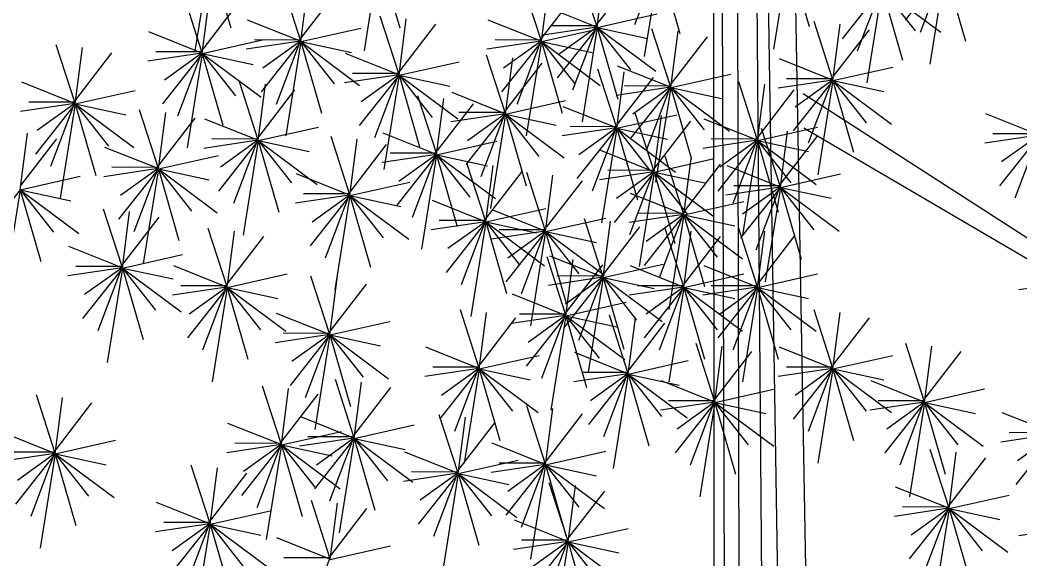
# Model space of a CAD drawing. Extents: x -5.87 to -1.56, y -0.05 to 8.99.
# Drawn here: x -5.065 to -3.57, y 2.696 to 3.503 of the extents above; entities that cross this region are included whole.
import ezdxf

# ---------------------------------------------------------------- set-up
doc = ezdxf.new("R2010")
doc.units = 0
doc.header["$MEASUREMENT"] = 0
doc.layers.get('0').update_dxf_attribs({"linetype": 'CONTINUOUS'})
doc.layers.add('01', color=1, linetype='CONTINUOUS')

msp = doc.modelspace()

# ---------------------------------------------------------------- linework, layer by layer
for p, q in [((-4.781, 3.5979), (-4.8036, 3.4566)), ((-4.781, 3.5979), (-4.7501, 3.4907)), ((-4.5282, 3.5979), (-4.5508, 3.4566)), ((-4.5282, 3.5979), (-4.4973, 3.4907)), ((-4.1097, 3.5917), (-4.1461, 3.4955)), ((-4.1092, 3.5894), (-4.1318, 3.4481)), ((-4.1092, 3.5894), (-4.0784, 3.4822)), ((-3.9158, 3.6), (-3.9384, 3.4587)), ((-3.9158, 3.6), (-3.885, 3.4928)), ((-4.2027, 3.4938), (-4.2304, 3.5796)), ((-4.2023, 3.4915), (-4.1914, 3.5758)), ((-3.6822, 3.5779), (-3.7417, 3.5024)), ((-3.6827, 3.5802), (-3.719, 3.4839)), ((-3.6822, 3.5779), (-3.7048, 3.4365)), ((-3.6822, 3.5779), (-3.6513, 3.4707)), ((-4.201, 3.4977), (-4.1474, 3.5676)), ((-4.6458, 3.4726), (-4.6735, 3.5585)), ((-4.6453, 3.4703), (-4.6345, 3.5546)), ((-4.6441, 3.4765), (-4.5905, 3.5464)), ((-4.286, 3.4726), (-4.3137, 3.5585)), ((-4.2855, 3.4703), (-4.2746, 3.5546)), ((-4.2843, 3.4765), (-4.2306, 3.5464)), ((-3.7763, 3.5497), (-3.8358, 3.4743)), ((-3.7768, 3.552), (-3.8132, 3.4558)), ((-3.7763, 3.5497), (-3.7989, 3.4084)), ((-3.7763, 3.5497), (-3.6884, 3.4843)), ((-3.7763, 3.5497), (-3.7455, 3.4425)), ((-3.7763, 3.5497), (-3.7266, 3.4864)), ((-4.7931, 3.4549), (-4.8208, 3.5407)), ((-4.7926, 3.4526), (-4.7818, 3.5369)), ((-4.7914, 3.4588), (-4.7378, 3.5287)), ((-4.2027, 3.4919), (-4.2822, 3.5237)), ((-4.6458, 3.4708), (-4.7252, 3.5025)), ((-4.4989, 3.4223), (-4.5266, 3.5082)), ((-4.4985, 3.42), (-4.4876, 3.5044)), ((-4.286, 3.4708), (-4.3654, 3.5025)), ((-4.2023, 3.4915), (-4.1124, 3.5116)), ((-3.8502, 3.4144), (-3.8779, 3.5002)), ((-4.7931, 3.453), (-4.8725, 3.4848)), ((-4.6453, 3.4703), (-4.5555, 3.4905)), ((-4.4972, 3.4262), (-4.4436, 3.4961)), ((-4.2855, 3.4703), (-4.1956, 3.4905)), ((-4.2027, 3.4919), (-4.2839, 3.4799)), ((-4.2027, 3.4938), (-4.2717, 3.4939)), ((-4.2023, 3.4915), (-4.2618, 3.416)), ((-4.2027, 3.4919), (-4.2588, 3.4516)), ((-4.2027, 3.4938), (-4.2391, 3.3975)), ((-4.2023, 3.4915), (-4.2248, 3.3501)), ((-4.2023, 3.4915), (-4.1144, 3.426)), ((-4.2023, 3.4915), (-4.1714, 3.3843)), ((-4.2023, 3.4915), (-4.1262, 3.4751)), ((-4.2023, 3.4915), (-4.1525, 3.4281)), ((-4.0926, 3.4038), (-4.1203, 3.4896)), ((-4.0921, 3.4015), (-4.0812, 3.4858)), ((-3.8497, 3.412), (-3.8389, 3.4964)), ((-3.8485, 3.4183), (-3.7949, 3.4881)), ((-4.7926, 3.4526), (-4.7028, 3.4727)), ((-4.6458, 3.4708), (-4.7269, 3.4587)), ((-4.6458, 3.4726), (-4.7148, 3.4728)), ((-4.6453, 3.4703), (-4.7048, 3.3949)), ((-4.6458, 3.4708), (-4.7019, 3.4304)), ((-4.6458, 3.4726), (-4.6822, 3.3763)), ((-4.6453, 3.4703), (-4.6679, 3.329)), ((-4.6453, 3.4703), (-4.5574, 3.4048)), ((-4.6453, 3.4703), (-4.6145, 3.3631)), ((-4.6453, 3.4703), (-4.5693, 3.4539)), ((-4.6453, 3.4703), (-4.5956, 3.4069)), ((-4.286, 3.4708), (-4.3671, 3.4587)), ((-4.286, 3.4726), (-4.3549, 3.4728)), ((-4.2855, 3.4703), (-4.345, 3.3949)), ((-4.286, 3.4708), (-4.3421, 3.4304)), ((-4.286, 3.4726), (-4.3223, 3.3763)), ((-4.2855, 3.4703), (-4.3081, 3.329)), ((-4.2855, 3.4703), (-4.1976, 3.4048)), ((-4.2855, 3.4703), (-4.2547, 3.3631)), ((-4.2855, 3.4703), (-4.2095, 3.4539)), ((-4.2855, 3.4703), (-4.2358, 3.4069)), ((-4.0909, 3.4077), (-4.0372, 3.4776)), ((-4.9833, 3.3794), (-5.011, 3.4653)), ((-4.9828, 3.3771), (-4.9719, 3.4614)), ((-4.7931, 3.4549), (-4.8621, 3.455)), ((-4.7931, 3.4549), (-4.8295, 3.3586)), ((-4.9816, 3.3833), (-4.9279, 3.4532)), ((-4.7931, 3.453), (-4.8742, 3.441)), ((-4.7926, 3.4526), (-4.8521, 3.3771)), ((-4.7931, 3.453), (-4.8492, 3.4127)), ((-4.7926, 3.4526), (-4.8152, 3.3112)), ((-4.7926, 3.4526), (-4.7047, 3.3871)), ((-4.7926, 3.4526), (-4.7618, 3.3454)), ((-4.7926, 3.4526), (-4.7166, 3.4362)), ((-4.7926, 3.4526), (-4.7429, 3.3892)), ((-4.4989, 3.4205), (-4.5784, 3.4522)), ((-4.4985, 3.42), (-4.4086, 3.4402)), ((-4.3398, 3.3641), (-4.3675, 3.4499)), ((-4.3393, 3.3618), (-4.3285, 3.4461)), ((-3.8502, 3.4125), (-3.9296, 3.4443)), ((-4.3381, 3.368), (-4.2845, 3.4378)), ((-4.1734, 3.3429), (-4.2011, 3.4288)), ((-4.1729, 3.3406), (-4.162, 3.4249)), ((-4.0926, 3.4019), (-4.172, 3.4337)), ((-3.8497, 3.412), (-3.7599, 3.4322)), ((-4.7095, 3.3244), (-4.7372, 3.4102)), ((-4.4989, 3.4205), (-4.5801, 3.4084)), ((-4.4989, 3.4223), (-4.5679, 3.4225)), ((-4.4985, 3.42), (-4.558, 3.3446)), ((-4.4989, 3.4205), (-4.555, 3.3801)), ((-4.4989, 3.4223), (-4.5353, 3.326)), ((-4.4985, 3.42), (-4.521, 3.2787)), ((-4.4985, 3.42), (-4.4106, 3.3545)), ((-4.4985, 3.42), (-4.4676, 3.3128)), ((-4.4985, 3.42), (-4.4224, 3.4036)), ((-4.4985, 3.42), (-4.4487, 3.3566)), ((-4.1717, 3.3468), (-4.118, 3.4167)), ((-4.0921, 3.4015), (-4.0023, 3.4216)), ((-3.9628, 3.3244), (-3.9905, 3.4102)), ((-3.8502, 3.4125), (-3.9313, 3.4004)), ((-3.8502, 3.4144), (-3.9192, 3.4145)), ((-3.8497, 3.412), (-3.9092, 3.3366)), ((-3.8502, 3.4125), (-3.9063, 3.3722)), ((-3.8502, 3.4144), (-3.8866, 3.3181)), ((-3.8497, 3.412), (-3.8723, 3.2707)), ((-3.8497, 3.412), (-3.7618, 3.3466)), ((-3.8497, 3.412), (-3.8189, 3.3049)), ((-3.8497, 3.412), (-3.7737, 3.3957)), ((-3.8497, 3.412), (-3.8, 3.3487)), ((-4.9833, 3.3776), (-5.0627, 3.4093)), ((-4.9828, 3.3771), (-4.8929, 3.3972)), ((-4.709, 3.322), (-4.6981, 3.4064)), ((-4.7078, 3.3283), (-4.6541, 3.3981)), ((-4.0926, 3.4019), (-4.1737, 3.3898)), ((-4.0926, 3.4038), (-4.1615, 3.4039)), ((-4.0921, 3.4015), (-4.1516, 3.326)), ((-4.0926, 3.4019), (-4.1487, 3.3616)), ((-4.0926, 3.4038), (-4.129, 3.3075)), ((-4.0921, 3.4015), (-4.1147, 3.2601)), ((-4.0921, 3.4015), (-4.0042, 3.336)), ((-4.0921, 3.4015), (-4.0613, 3.2943)), ((-4.0921, 3.4015), (-4.0161, 3.3851)), ((-4.0921, 3.4015), (-4.0424, 3.3381)), ((-3.9624, 3.322), (-3.9515, 3.4064)), ((-3.9611, 3.3283), (-3.9075, 3.3981)), ((-4.4426, 3.3032), (-4.4703, 3.389)), ((-4.4422, 3.3009), (-4.4313, 3.3852)), ((-4.3398, 3.3622), (-4.4192, 3.394)), ((-4.3393, 3.3618), (-4.2495, 3.3819)), ((-4.9833, 3.3776), (-5.0644, 3.3655)), ((-4.9833, 3.3794), (-5.0522, 3.3796)), ((-4.9828, 3.3771), (-5.0423, 3.3017)), ((-4.9833, 3.3776), (-5.0394, 3.3372)), ((-4.9833, 3.3794), (-5.0196, 3.2831)), ((-4.9828, 3.3771), (-5.0054, 3.2358)), ((-4.9828, 3.3771), (-4.8949, 3.3116)), ((-4.9828, 3.3771), (-4.9519, 3.2699)), ((-4.9828, 3.3771), (-4.9068, 3.3607)), ((-4.9828, 3.3771), (-4.9331, 3.3137)), ((-4.8588, 3.282), (-4.8865, 3.3679)), ((-4.4409, 3.3071), (-4.3873, 3.377)), ((-4.1734, 3.341), (-4.2528, 3.3728)), ((-4.8583, 3.2797), (-4.8474, 3.3641)), ((-4.8571, 3.2859), (-4.8034, 3.3558)), ((-4.7095, 3.3225), (-4.7889, 3.3543)), ((-4.3398, 3.3622), (-4.4209, 3.3501)), ((-4.3398, 3.3641), (-4.4088, 3.3642)), ((-4.3393, 3.3618), (-4.3988, 3.2863)), ((-4.3398, 3.3622), (-4.3959, 3.3219)), ((-4.3398, 3.3641), (-4.3762, 3.2678)), ((-4.3393, 3.3618), (-4.3619, 3.2204)), ((-4.3393, 3.3618), (-4.2514, 3.2963)), ((-4.3393, 3.3618), (-4.3085, 3.2546)), ((-4.3393, 3.3618), (-4.2633, 3.3454)), ((-4.3393, 3.3618), (-4.2896, 3.2984)), ((-4.1729, 3.3406), (-4.083, 3.3607)), ((-4.1175, 3.2774), (-4.1451, 3.3633)), ((-4.117, 3.2751), (-4.1061, 3.3595)), ((-4.1158, 3.2813), (-4.0621, 3.3512)), ((-3.9628, 3.3225), (-4.0423, 3.3543)), ((-3.5414, 3.3304), (-3.6208, 3.3622)), ((-4.709, 3.322), (-4.6191, 3.3422)), ((-4.1734, 3.341), (-4.2545, 3.329)), ((-4.1734, 3.3429), (-4.2423, 3.343)), ((-4.1729, 3.3406), (-4.2324, 3.2652)), ((-4.1734, 3.341), (-4.2295, 3.3007)), ((-4.1734, 3.3429), (-4.2097, 3.2466)), ((-4.1729, 3.3406), (-4.1955, 3.1992)), ((-4.1729, 3.3406), (-4.085, 3.2751)), ((-4.1729, 3.3406), (-4.142, 3.2334)), ((-4.1729, 3.3406), (-4.0969, 3.3242)), ((-4.1729, 3.3406), (-4.1232, 3.2772)), ((-3.9624, 3.322), (-3.8725, 3.3422)), ((-3.9286, 3.2543), (-3.9563, 3.3402)), ((-3.9281, 3.252), (-3.9173, 3.3364)), ((-5.065, 3.2486), (-5.0542, 3.333)), ((-5.0638, 3.2549), (-5.0101, 3.3247)), ((-4.7095, 3.3225), (-4.7906, 3.3104)), ((-4.7095, 3.3244), (-4.7784, 3.3245)), ((-4.709, 3.322), (-4.7685, 3.2466)), ((-4.7095, 3.3225), (-4.7656, 3.2822)), ((-4.7095, 3.3244), (-4.7458, 3.2281)), ((-4.709, 3.322), (-4.7316, 3.1807)), ((-4.709, 3.322), (-4.6211, 3.2566)), ((-4.709, 3.322), (-4.6781, 3.2148)), ((-4.709, 3.322), (-4.633, 3.3057)), ((-4.709, 3.322), (-4.6593, 3.2587)), ((-4.5724, 3.2423), (-4.6001, 3.3282)), ((-4.5719, 3.24), (-4.561, 3.3243)), ((-4.4426, 3.3013), (-4.5221, 3.3331)), ((-4.4422, 3.3009), (-4.3523, 3.321)), ((-3.9628, 3.3225), (-4.044, 3.3104)), ((-3.9628, 3.3244), (-4.0318, 3.3245)), ((-3.9624, 3.322), (-4.0219, 3.2466)), ((-3.9628, 3.3225), (-4.0189, 3.2822)), ((-3.9628, 3.3244), (-3.9992, 3.2281)), ((-3.9624, 3.322), (-3.9849, 3.1807)), ((-3.9624, 3.322), (-3.8745, 3.2566)), ((-3.9624, 3.322), (-3.9315, 3.2148)), ((-3.9624, 3.322), (-3.8863, 3.3057)), ((-3.9624, 3.322), (-3.9126, 3.2587)), ((-3.9269, 3.2583), (-3.8732, 3.3281)), ((-3.5414, 3.3304), (-3.6225, 3.3183)), ((-3.5414, 3.3322), (-3.6104, 3.3324)), ((-3.5409, 3.3299), (-3.6005, 3.2545)), ((-3.5414, 3.3304), (-3.5975, 3.2901)), ((-3.5414, 3.3322), (-3.5778, 3.236)), ((-4.8588, 3.2802), (-4.9382, 3.3119)), ((-4.5707, 3.2462), (-4.517, 3.3161)), ((-4.1175, 3.2756), (-4.1969, 3.3073)), ((-4.8583, 3.2797), (-4.7685, 3.2999)), ((-4.4426, 3.3013), (-4.5238, 3.2893)), ((-4.4426, 3.3032), (-4.5116, 3.3033)), ((-4.4422, 3.3009), (-4.5017, 3.2254)), ((-4.4426, 3.3013), (-4.4987, 3.261)), ((-4.4426, 3.3032), (-4.479, 3.2069)), ((-4.4422, 3.3009), (-4.4647, 3.1595)), ((-4.4422, 3.3009), (-4.3543, 3.2354)), ((-4.4422, 3.3009), (-4.4113, 3.1937)), ((-4.4422, 3.3009), (-4.3661, 3.2845)), ((-4.4422, 3.3009), (-4.3924, 3.2375)), ((-4.117, 3.2751), (-4.0271, 3.2953)), ((-4.073, 3.2132), (-4.1007, 3.299)), ((-4.0725, 3.2109), (-4.0617, 3.2952)), ((-4.8588, 3.2802), (-4.9399, 3.2681)), ((-4.8588, 3.282), (-4.9277, 3.2822)), ((-4.8583, 3.2797), (-4.9178, 3.2043)), ((-4.8588, 3.2802), (-4.9149, 3.2398)), ((-4.8588, 3.282), (-4.8952, 3.1857)), ((-4.8583, 3.2797), (-4.8809, 3.1384)), ((-4.8583, 3.2797), (-4.7704, 3.2142)), ((-4.8583, 3.2797), (-4.8275, 3.1725)), ((-4.8583, 3.2797), (-4.7823, 3.2633)), ((-4.8583, 3.2797), (-4.8086, 3.2163)), ((-4.3692, 3.2026), (-4.3969, 3.2884)), ((-4.3687, 3.2003), (-4.3579, 3.2846)), ((-4.3675, 3.2065), (-4.3138, 3.2764)), ((-4.1175, 3.2756), (-4.1986, 3.2635)), ((-4.1175, 3.2774), (-4.1864, 3.2776)), ((-4.117, 3.2751), (-4.1765, 3.1997)), ((-4.1175, 3.2756), (-4.1735, 3.2352)), ((-4.1175, 3.2774), (-4.1538, 3.1812)), ((-4.117, 3.2751), (-4.1396, 3.1338)), ((-4.117, 3.2751), (-4.0291, 3.2096)), ((-4.117, 3.2751), (-4.0861, 3.1679)), ((-4.117, 3.2751), (-4.041, 3.2587)), ((-4.117, 3.2751), (-4.0672, 3.2117)), ((-4.0713, 3.2171), (-4.0176, 3.287)), ((-3.9286, 3.2525), (-4.008, 3.2843)), ((-5.065, 3.2486), (-4.9752, 3.2688)), ((-4.5724, 3.2405), (-4.6518, 3.2722)), ((-4.5719, 3.24), (-4.4821, 3.2601)), ((-4.2797, 3.1884), (-4.3073, 3.2742)), ((-4.2792, 3.186), (-4.2683, 3.2704)), ((-4.278, 3.1923), (-4.2243, 3.2621)), ((-3.9281, 3.252), (-3.8383, 3.2722)), ((-5.065, 3.2486), (-5.1245, 3.1732)), ((-5.065, 3.2486), (-5.0876, 3.1073)), ((-5.065, 3.2486), (-4.9771, 3.1832)), ((-5.065, 3.2486), (-5.0342, 3.1414)), ((-5.065, 3.2486), (-4.989, 3.2322)), ((-5.065, 3.2486), (-5.0153, 3.1853)), ((-3.9286, 3.2525), (-4.0097, 3.2404)), ((-3.9286, 3.2543), (-3.9976, 3.2545)), ((-3.9281, 3.252), (-3.9876, 3.1766)), ((-3.9286, 3.2525), (-3.9847, 3.2122)), ((-3.9286, 3.2543), (-3.965, 3.1581)), ((-3.9281, 3.252), (-3.9507, 3.1107)), ((-3.9281, 3.252), (-3.8402, 3.1866)), ((-3.9281, 3.252), (-3.8973, 3.1448)), ((-3.9281, 3.252), (-3.8521, 3.2357)), ((-3.9281, 3.252), (-3.8784, 3.1887)), ((-4.5724, 3.2405), (-4.6535, 3.2284)), ((-4.5724, 3.2423), (-4.6413, 3.2425)), ((-4.5719, 3.24), (-4.6314, 3.1646)), ((-4.5724, 3.2405), (-4.6285, 3.2001)), ((-4.5724, 3.2423), (-4.6088, 3.146)), ((-4.5719, 3.24), (-4.5945, 3.0986)), ((-4.5719, 3.24), (-4.484, 3.1745)), ((-4.5719, 3.24), (-4.5411, 3.1328)), ((-4.5719, 3.24), (-4.4959, 3.2236)), ((-4.5719, 3.24), (-4.5222, 3.1766)), ((-4.3692, 3.2007), (-4.4486, 3.2325)), ((-4.073, 3.2113), (-4.1524, 3.2431)), ((-4.0725, 3.2109), (-3.9827, 3.231)), ((-4.9127, 3.1338), (-4.9403, 3.2196)), ((-4.9122, 3.1314), (-4.9013, 3.2158)), ((-4.3687, 3.2003), (-4.2789, 3.2204)), ((-4.2797, 3.1865), (-4.3591, 3.2183)), ((-4.911, 3.1377), (-4.8573, 3.2075)), ((-4.3692, 3.2007), (-4.4503, 3.1887)), ((-4.3692, 3.2026), (-4.4382, 3.2027)), ((-4.3687, 3.2003), (-4.4282, 3.1249)), ((-4.3692, 3.2007), (-4.4253, 3.1604)), ((-4.3692, 3.2026), (-4.4056, 3.1063)), ((-4.3687, 3.2003), (-4.3913, 3.0589)), ((-4.3687, 3.2003), (-4.2808, 3.1348)), ((-4.3687, 3.2003), (-4.3379, 3.0931)), ((-4.3687, 3.2003), (-4.2927, 3.1839)), ((-4.3687, 3.2003), (-4.319, 3.1369)), ((-4.2792, 3.186), (-4.1893, 3.2062)), ((-4.1936, 3.1193), (-4.2213, 3.2052)), ((-4.1931, 3.117), (-4.1823, 3.2014)), ((-4.073, 3.2113), (-4.1541, 3.1993)), ((-4.073, 3.2132), (-4.142, 3.2133)), ((-4.0725, 3.2109), (-4.132, 3.1354)), ((-4.073, 3.2113), (-4.1291, 3.171)), ((-4.073, 3.2132), (-4.1094, 3.1169)), ((-4.0725, 3.2109), (-4.0951, 3.0695)), ((-4.0725, 3.2109), (-3.9846, 3.1454)), ((-4.0725, 3.2109), (-4.0417, 3.1037)), ((-4.0725, 3.2109), (-3.9965, 3.1945)), ((-4.0725, 3.2109), (-4.0228, 3.1475)), ((-4.756, 3.1046), (-4.7837, 3.1905)), ((-4.7555, 3.1023), (-4.7446, 3.1867)), ((-4.2797, 3.1865), (-4.3608, 3.1744)), ((-4.2797, 3.1884), (-4.3486, 3.1885)), ((-4.2792, 3.186), (-4.3387, 3.1106)), ((-4.2797, 3.1865), (-4.3357, 3.1462)), ((-4.2797, 3.1884), (-4.316, 3.0921)), ((-4.2792, 3.186), (-4.3018, 3.0447)), ((-4.2792, 3.186), (-4.1913, 3.1206)), ((-4.2792, 3.186), (-4.2483, 3.0788)), ((-4.2792, 3.186), (-4.2032, 3.1697)), ((-4.2792, 3.186), (-4.2294, 3.1227)), ((-4.1919, 3.1232), (-4.1382, 3.1931)), ((-4.073, 3.1046), (-4.1007, 3.1905)), ((-4.0725, 3.1023), (-4.0617, 3.1867)), ((-3.9628, 3.1046), (-3.9905, 3.1905)), ((-3.9624, 3.1023), (-3.9515, 3.1867)), ((-4.7543, 3.1086), (-4.7006, 3.1784)), ((-4.0713, 3.1086), (-4.0176, 3.1784)), ((-3.9611, 3.1086), (-3.9075, 3.1784)), ((-4.9127, 3.1319), (-4.9921, 3.1637)), ((-4.9122, 3.1314), (-4.8223, 3.1516)), ((-4.2493, 3.0623), (-4.2769, 3.1481)), ((-4.1936, 3.1175), (-4.273, 3.1492)), ((-4.2488, 3.06), (-4.2379, 3.1443)), ((-4.9127, 3.1319), (-4.9938, 3.1198)), ((-4.9127, 3.1338), (-4.9816, 3.1339)), ((-4.9122, 3.1314), (-4.9717, 3.056)), ((-4.9127, 3.1319), (-4.9687, 3.0916)), ((-4.9127, 3.1338), (-4.949, 3.0375)), ((-4.9122, 3.1314), (-4.9348, 2.9901)), ((-4.9122, 3.1314), (-4.8243, 3.066)), ((-4.9122, 3.1314), (-4.8813, 3.0243)), ((-4.9122, 3.1314), (-4.8362, 3.1151)), ((-4.9122, 3.1314), (-4.8624, 3.0681)), ((-4.756, 3.1028), (-4.8354, 3.1346)), ((-4.2476, 3.0662), (-4.1939, 3.1361)), ((-4.1931, 3.117), (-4.1033, 3.1372)), ((-4.073, 3.1028), (-4.1524, 3.1346)), ((-3.9628, 3.1028), (-4.0423, 3.1346)), ((-4.7555, 3.1023), (-4.6657, 3.1225)), ((-4.6025, 3.0335), (-4.6302, 3.1194)), ((-4.602, 3.0312), (-4.5912, 3.1156)), ((-4.1936, 3.1175), (-4.2747, 3.1054)), ((-4.1936, 3.1193), (-4.2626, 3.1195)), ((-4.1931, 3.117), (-4.2526, 3.0416)), ((-4.1936, 3.1175), (-4.2497, 3.0771)), ((-4.1936, 3.1193), (-4.23, 3.023)), ((-4.1931, 3.117), (-4.2157, 2.9757)), ((-4.1931, 3.117), (-4.1052, 3.0515)), ((-4.1931, 3.117), (-4.1623, 3.0098)), ((-4.1931, 3.117), (-4.1171, 3.1006)), ((-4.1931, 3.117), (-4.1434, 3.0536)), ((-4.0725, 3.1023), (-3.9827, 3.1225)), ((-3.9624, 3.1023), (-3.8725, 3.1225)), ((-3.4904, 3.1107), (-3.5715, 3.0987)), ((-4.756, 3.1028), (-4.8371, 3.0907)), ((-4.756, 3.1046), (-4.8249, 3.1048)), ((-4.7555, 3.1023), (-4.815, 3.0269)), ((-4.756, 3.1028), (-4.8121, 3.0625)), ((-4.756, 3.1046), (-4.7924, 3.0084)), ((-4.7555, 3.1023), (-4.7781, 2.961)), ((-4.7555, 3.1023), (-4.6676, 3.0369)), ((-4.7555, 3.1023), (-4.7247, 2.9951)), ((-4.7555, 3.1023), (-4.6795, 3.0859)), ((-4.7555, 3.1023), (-4.7058, 3.039)), ((-4.6008, 3.0375), (-4.5472, 3.1073)), ((-4.073, 3.1028), (-4.1541, 3.0907)), ((-4.073, 3.1046), (-4.142, 3.1048)), ((-4.0725, 3.1023), (-4.132, 3.0269)), ((-4.073, 3.1028), (-4.1291, 3.0625)), ((-4.073, 3.1046), (-4.1094, 3.0084)), ((-4.0725, 3.1023), (-4.0951, 2.961)), ((-4.0725, 3.1023), (-3.9846, 3.0369)), ((-4.0725, 3.1023), (-4.0417, 2.9951)), ((-4.0725, 3.1023), (-3.9965, 3.0859)), ((-4.0725, 3.1023), (-4.0228, 3.039)), ((-3.9628, 3.1028), (-4.044, 3.0907)), ((-3.9628, 3.1046), (-4.0318, 3.1048)), ((-3.9624, 3.1023), (-4.0219, 3.0269)), ((-3.9628, 3.1028), (-4.0189, 3.0625)), ((-3.9628, 3.1046), (-3.9992, 3.0084)), ((-3.9624, 3.1023), (-3.9849, 2.961)), ((-3.9624, 3.1023), (-3.8745, 3.0369)), ((-3.9624, 3.1023), (-3.9315, 2.9951)), ((-3.9624, 3.1023), (-3.8863, 3.0859)), ((-3.9624, 3.1023), (-3.9126, 3.039)), ((-4.2493, 3.0604), (-4.3287, 3.0922)), ((-4.379, 2.9829), (-4.4067, 3.0687)), ((-4.2488, 3.06), (-4.1589, 3.0801)), ((-3.8502, 2.9829), (-3.8779, 3.0687)), ((-4.6025, 3.0317), (-4.6819, 3.0635)), ((-4.602, 3.0312), (-4.5122, 3.0514)), ((-4.3785, 2.9806), (-4.3676, 3.0649)), ((-4.3773, 2.9868), (-4.3236, 3.0567)), ((-4.2493, 3.0604), (-4.3304, 3.0484)), ((-4.2493, 3.0623), (-4.3182, 3.0624)), ((-4.2488, 3.06), (-4.3083, 2.9846)), ((-4.2493, 3.0604), (-4.3053, 3.0201)), ((-4.2493, 3.0623), (-4.2856, 2.966)), ((-4.2488, 3.06), (-4.2714, 2.9186)), ((-4.2488, 3.06), (-4.1609, 2.9945)), ((-4.2488, 3.06), (-4.2179, 2.9528)), ((-4.2488, 3.06), (-4.1728, 3.0436)), ((-4.2488, 3.06), (-4.199, 2.9966)), ((-4.1562, 2.9749), (-4.1839, 3.0608)), ((-4.1557, 2.9726), (-4.1449, 3.057)), ((-3.8497, 2.9806), (-3.8389, 3.0649)), ((-3.8485, 2.9868), (-3.7949, 3.0567)), ((-4.1545, 2.9789), (-4.1009, 3.0487)), ((-4.6025, 3.0317), (-4.6836, 3.0196)), ((-4.6025, 3.0335), (-4.6715, 3.0337)), ((-4.602, 3.0312), (-4.6615, 2.9558)), ((-4.6025, 3.0317), (-4.6586, 2.9914)), ((-4.6025, 3.0335), (-4.6389, 2.9373)), ((-4.602, 3.0312), (-4.6246, 2.8899)), ((-4.602, 3.0312), (-4.5141, 2.9658)), ((-4.602, 3.0312), (-4.5712, 2.924)), ((-4.602, 3.0312), (-4.526, 3.0149)), ((-4.602, 3.0312), (-4.5523, 2.9679)), ((-4.379, 2.981), (-4.4584, 3.0128)), ((-4.0265, 2.9326), (-4.0542, 3.0184)), ((-4.026, 2.9303), (-4.0151, 3.0146)), ((-4.0248, 2.9365), (-3.9711, 3.0064)), ((-3.8502, 2.981), (-3.9296, 3.0128)), ((-3.7132, 2.9326), (-3.7408, 3.0184)), ((-3.7127, 2.9303), (-3.7018, 3.0146)), ((-3.7115, 2.9365), (-3.6578, 3.0064)), ((-4.3785, 2.9806), (-4.2887, 3.0007)), ((-4.1562, 2.9731), (-4.2356, 3.0049)), ((-4.1557, 2.9726), (-4.0659, 2.9928)), ((-3.8497, 2.9806), (-3.7599, 3.0007)), ((-4.379, 2.981), (-4.4601, 2.9689)), ((-4.379, 2.9829), (-4.4479, 2.983)), ((-4.3785, 2.9806), (-4.438, 2.9051)), ((-4.379, 2.981), (-4.4351, 2.9407)), ((-4.379, 2.9829), (-4.4154, 2.8866)), ((-4.3785, 2.9806), (-4.4011, 2.8392)), ((-4.3785, 2.9806), (-4.2906, 2.9151)), ((-4.3785, 2.9806), (-4.3477, 2.8734)), ((-4.3785, 2.9806), (-4.3025, 2.9642)), ((-4.3785, 2.9806), (-4.3288, 2.9172)), ((-3.8502, 2.981), (-3.9313, 2.9689)), ((-3.8502, 2.9829), (-3.9192, 2.983)), ((-3.8497, 2.9806), (-3.9092, 2.9051)), ((-3.8502, 2.981), (-3.9063, 2.9407)), ((-3.8502, 2.9829), (-3.8866, 2.8866)), ((-3.8497, 2.9806), (-3.8723, 2.8392)), ((-3.8497, 2.9806), (-3.7618, 2.9151)), ((-3.8497, 2.9806), (-3.8189, 2.8734)), ((-3.8497, 2.9806), (-3.7737, 2.9642)), ((-3.8497, 2.9806), (-3.8, 2.9172)), ((-4.566, 2.8787), (-4.5937, 2.9646)), ((-4.1562, 2.9731), (-4.2373, 2.961)), ((-4.1562, 2.9749), (-4.2252, 2.9751)), ((-4.1557, 2.9726), (-4.2152, 2.8972)), ((-4.1562, 2.9731), (-4.2123, 2.9328)), ((-4.1562, 2.9749), (-4.1926, 2.8787)), ((-4.1557, 2.9726), (-4.1783, 2.8313)), ((-4.1557, 2.9726), (-4.0678, 2.9072)), ((-4.1557, 2.9726), (-4.1249, 2.8654)), ((-4.1557, 2.9726), (-4.0797, 2.9562)), ((-4.1557, 2.9726), (-4.106, 2.9093)), ((-4.0265, 2.9307), (-4.1059, 2.9625)), ((-3.7132, 2.9307), (-3.7926, 2.9625)), ((-4.6749, 2.869), (-4.7025, 2.9548)), ((-4.6744, 2.8667), (-4.6635, 2.951)), ((-4.5655, 2.8764), (-4.5546, 2.9608)), ((-4.5643, 2.8827), (-4.5106, 2.9525)), ((-4.026, 2.9303), (-3.9362, 2.9504)), ((-3.7127, 2.9303), (-3.6228, 2.9504)), ((-5.013, 2.8558), (-5.0406, 2.9417)), ((-5.0125, 2.8535), (-5.0016, 2.9378)), ((-4.6732, 2.8729), (-4.6195, 2.9428)), ((-4.0265, 2.9326), (-4.0954, 2.9327)), ((-4.0265, 2.9326), (-4.0629, 2.8363)), ((-3.7132, 2.9326), (-3.7821, 2.9327)), ((-3.7132, 2.9326), (-3.7495, 2.8363)), ((-5.0113, 2.8597), (-4.9576, 2.9296)), ((-4.2797, 2.8392), (-4.3073, 2.9251)), ((-4.2792, 2.8369), (-4.2683, 2.9213)), ((-4.0265, 2.9307), (-4.1076, 2.9186)), ((-4.026, 2.9303), (-4.0855, 2.8548)), ((-4.0265, 2.9307), (-4.0826, 2.8904)), ((-4.026, 2.9303), (-4.0486, 2.7889)), ((-4.026, 2.9303), (-3.9381, 2.8648)), ((-4.026, 2.9303), (-3.9952, 2.8231)), ((-4.026, 2.9303), (-3.95, 2.9139)), ((-4.026, 2.9303), (-3.9763, 2.8669)), ((-3.7132, 2.9307), (-3.7943, 2.9186)), ((-3.7127, 2.9303), (-3.7722, 2.8548)), ((-3.7132, 2.9307), (-3.7692, 2.8904)), ((-3.7127, 2.9303), (-3.7353, 2.7889)), ((-3.7127, 2.9303), (-3.6248, 2.8648)), ((-3.7127, 2.9303), (-3.6818, 2.8231)), ((-3.7127, 2.9303), (-3.6366, 2.9139)), ((-3.7127, 2.9303), (-3.6629, 2.8669)), ((-4.566, 2.8769), (-4.6454, 2.9087)), ((-4.4106, 2.826), (-4.4383, 2.9119)), ((-4.4101, 2.8237), (-4.3993, 2.9081)), ((-4.278, 2.8431), (-4.2243, 2.913)), ((-3.5173, 2.8831), (-3.5967, 2.9149)), ((-4.6749, 2.8671), (-4.7543, 2.8989)), ((-4.6744, 2.8667), (-4.5845, 2.8868)), ((-4.5655, 2.8764), (-4.4756, 2.8966)), ((-4.4089, 2.83), (-4.3553, 2.8998)), ((-5.013, 2.854), (-5.0924, 2.8857)), ((-5.0125, 2.8535), (-4.9226, 2.8736)), ((-4.566, 2.8769), (-4.6471, 2.8648)), ((-4.566, 2.8787), (-4.6349, 2.8789)), ((-4.5655, 2.8764), (-4.625, 2.801)), ((-4.566, 2.8769), (-4.6221, 2.8366)), ((-4.566, 2.8787), (-4.6023, 2.7825)), ((-4.5655, 2.8764), (-4.5881, 2.7351)), ((-4.5655, 2.8764), (-4.4776, 2.811)), ((-4.5655, 2.8764), (-4.5347, 2.7692)), ((-4.5655, 2.8764), (-4.4895, 2.86)), ((-4.5655, 2.8764), (-4.5158, 2.8131)), ((-3.5173, 2.8831), (-3.5984, 2.871)), ((-3.5173, 2.8849), (-3.5863, 2.8851)), ((-3.5168, 2.8826), (-3.5763, 2.8072)), ((-3.5173, 2.8831), (-3.5734, 2.8427)), ((-4.6749, 2.8671), (-4.756, 2.855)), ((-4.6749, 2.869), (-4.7438, 2.8691)), ((-4.6744, 2.8667), (-4.7339, 2.7912)), ((-4.6749, 2.8671), (-4.7309, 2.8268)), ((-4.6749, 2.869), (-4.7112, 2.7727)), ((-4.6744, 2.8667), (-4.697, 2.7253)), ((-4.6744, 2.8667), (-4.5865, 2.8012)), ((-4.6744, 2.8667), (-4.6435, 2.7595)), ((-4.6744, 2.8667), (-4.5984, 2.8503)), ((-4.6744, 2.8667), (-4.6246, 2.8033)), ((-4.2797, 2.8374), (-4.3591, 2.8691)), ((-4.2792, 2.8369), (-4.1893, 2.8571)), ((-3.6764, 2.7737), (-3.7041, 2.8596)), ((-5.013, 2.854), (-5.0941, 2.8419)), ((-5.013, 2.8558), (-5.0819, 2.856)), ((-5.0125, 2.8535), (-5.072, 2.7781)), ((-5.013, 2.854), (-5.069, 2.8136)), ((-5.013, 2.8558), (-5.0493, 2.7595)), ((-5.0125, 2.8535), (-5.0351, 2.7122)), ((-5.0125, 2.8535), (-4.9246, 2.788)), ((-5.0125, 2.8535), (-4.9816, 2.7463)), ((-5.0125, 2.8535), (-4.9365, 2.8371)), ((-5.0125, 2.8535), (-4.9627, 2.7901)), ((-4.4106, 2.8242), (-4.49, 2.856)), ((-4.4101, 2.8237), (-4.3203, 2.8439)), ((-3.6759, 2.7714), (-3.6651, 2.8558)), ((-3.6747, 2.7777), (-3.6211, 2.8475)), ((-4.7815, 2.7504), (-4.8092, 2.8363)), ((-4.781, 2.7481), (-4.7701, 2.8324)), ((-4.2797, 2.8374), (-4.3608, 2.8253)), ((-4.2797, 2.8392), (-4.3486, 2.8394)), ((-4.2792, 2.8369), (-4.3387, 2.7615)), ((-4.2797, 2.8374), (-4.3357, 2.797)), ((-4.2797, 2.8392), (-4.316, 2.743)), ((-4.2792, 2.8369), (-4.3018, 2.6956)), ((-4.2792, 2.8369), (-4.1913, 2.7715)), ((-4.2792, 2.8369), (-4.2483, 2.7297)), ((-4.2792, 2.8369), (-4.2032, 2.8205)), ((-4.2792, 2.8369), (-4.2294, 2.7736)), ((-4.7798, 2.7543), (-4.7261, 2.8242)), ((-4.4106, 2.8242), (-4.4917, 2.8121)), ((-4.4106, 2.826), (-4.4796, 2.8262)), ((-4.4101, 2.8237), (-4.4696, 2.7483)), ((-4.4106, 2.8242), (-4.4667, 2.7839)), ((-4.4106, 2.826), (-4.447, 2.7298)), ((-4.4101, 2.8237), (-4.4327, 2.6824)), ((-4.4101, 2.8237), (-4.3222, 2.7583)), ((-4.4101, 2.8237), (-4.3793, 2.7165)), ((-4.4101, 2.8237), (-4.3341, 2.8073)), ((-4.4101, 2.8237), (-4.3604, 2.7604)), ((-4.2462, 2.7239), (-4.2738, 2.8098)), ((-4.2457, 2.7216), (-4.2348, 2.806)), ((-4.2445, 2.7279), (-4.1908, 2.7977)), ((-3.6764, 2.7719), (-3.7558, 2.8037)), ((-4.6018, 2.6977), (-4.6294, 2.7836)), ((-3.6759, 2.7714), (-3.5861, 2.7916)), ((-4.7815, 2.7486), (-4.8609, 2.7803)), ((-4.781, 2.7481), (-4.6911, 2.7682)), ((-4.6013, 2.6954), (-4.5904, 2.7797)), ((-4.6001, 2.7016), (-4.5464, 2.7715)), ((-3.6764, 2.7719), (-3.7575, 2.7598)), ((-3.6764, 2.7737), (-3.7454, 2.7739)), ((-3.6759, 2.7714), (-3.7354, 2.696)), ((-3.6764, 2.7719), (-3.7325, 2.7316)), ((-3.6764, 2.7737), (-3.7128, 2.6775)), ((-3.6759, 2.7714), (-3.6985, 2.6301)), ((-3.6759, 2.7714), (-3.588, 2.706)), ((-3.6759, 2.7714), (-3.6451, 2.6642)), ((-3.6759, 2.7714), (-3.5999, 2.7551)), ((-3.6759, 2.7714), (-3.6262, 2.7081)), ((-4.2462, 2.7221), (-4.3256, 2.7539)), ((-4.7815, 2.7486), (-4.8626, 2.7365)), ((-4.7815, 2.7504), (-4.8504, 2.7506)), ((-4.781, 2.7481), (-4.8405, 2.6727)), ((-4.7815, 2.7486), (-4.8376, 2.7082)), ((-4.7815, 2.7504), (-4.8178, 2.6541)), ((-4.781, 2.7481), (-4.8036, 2.6067)), ((-4.781, 2.7481), (-4.6931, 2.6826)), ((-4.781, 2.7481), (-4.7501, 2.6409)), ((-4.781, 2.7481), (-4.705, 2.7317)), ((-4.781, 2.7481), (-4.7313, 2.6847)), ((-4.2457, 2.7216), (-4.1558, 2.7418)), ((-3.4904, 2.7428), (-3.5715, 2.7307)), ((-4.6018, 2.6959), (-4.6812, 2.7276)), ((-4.2462, 2.7221), (-4.3273, 2.71)), ((-4.2462, 2.7239), (-4.3151, 2.7241)), ((-4.2462, 2.7221), (-4.3022, 2.6818)), ((-4.2462, 2.7239), (-4.2825, 2.6277)), ((-4.6013, 2.6954), (-4.5114, 2.7155)), ((-4.2457, 2.7216), (-4.3052, 2.6462)), ((-4.2457, 2.7216), (-4.2683, 2.5803)), ((-4.2457, 2.7216), (-4.1578, 2.6562)), ((-4.2457, 2.7216), (-4.2148, 2.6144)), ((-4.2457, 2.7216), (-4.1697, 2.7052)), ((-4.2457, 2.7216), (-4.1959, 2.6583)), ((-4.6018, 2.6977), (-4.6707, 2.6979)), ((-4.6018, 2.6977), (-4.6381, 2.6014))]:
    msp.add_line(p, q)
at = {"layer": '01'}
for p, q in [((-4.0336, 8.9023), (-3.8885, -0.0523)), ((-4.0019, -0.0523), (-4.0336, 8.9023)), ((-4.0055, 8.7121), (-3.9344, -0.0523)), ((-4.0055, 8.6001), (-3.9833, -0.0523)), ((-4.0289, 4.1949), (-4.0258, -0.0523)), ((-3.8943, 3.3924), (-2.9854, 2.8075)), ((-2.9854, 2.8075), (-3.8932, 3.3409))]:
    msp.add_line(p, q, dxfattribs=at)
msp.add_lwpolyline([(-3.8316, -0.0523), (-3.8433, 0.0462), (-3.9988, 8.7976)], dxfattribs=at)

doc.saveas('drawing.dxf')
